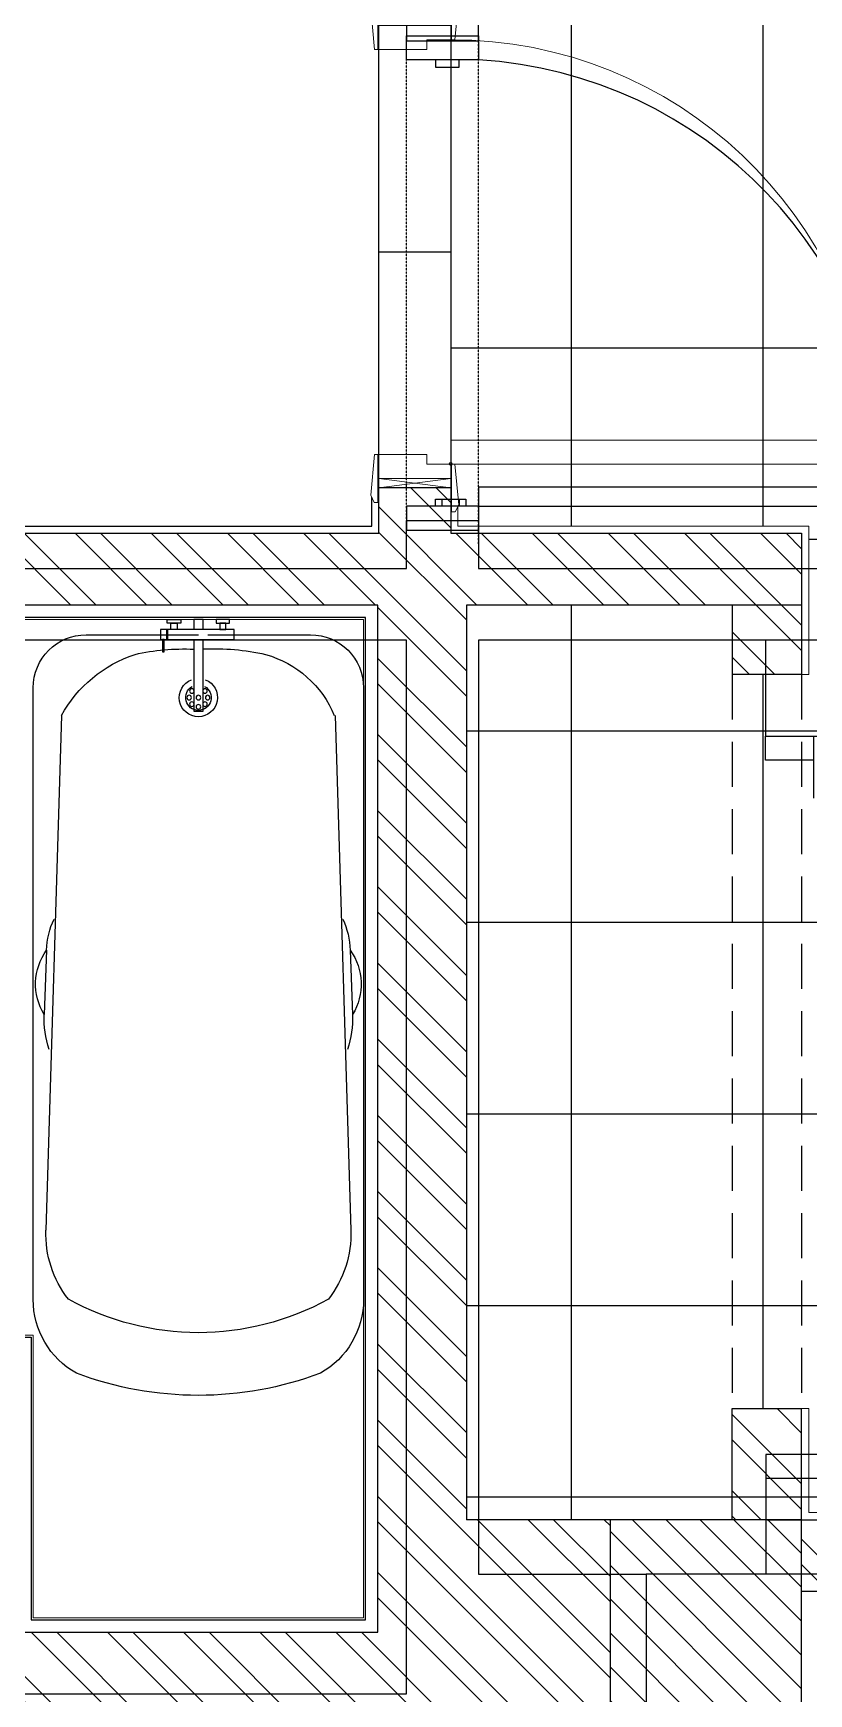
# Model space of a CAD drawing. Header units: millimetres. Extents: x 186805 to 449048, y 2167 to 51540.
# Drawn here: x 410098 to 411718, y 37832 to 41300 of the extents above; entities that cross this region are included whole.
import ezdxf

# ---------------------------------------------------------------- set-up
doc = ezdxf.new("R2010")
doc.units = ezdxf.units.MM
doc.linetypes.add('BC$0$HIDDEN2', pattern=[0.1875, 0.125, -0.0625])
doc.linetypes.add('HIDDEN2', pattern=[0.1875, 0.125, -0.0625])
doc.layers.get('0').update_dxf_attribs({"linetype": 'CONTINUOUS'})
for name, color, linetype, lineweight in [('0-60x60-C', 3, 'CONTINUOUS', 13), ('0-akl-plasterline', 9, 'CONTINUOUS', 13), ('LINE .05 P.05', 11, 'CONTINUOUS', 5)]:
    doc.layers.add(name, color=color, linetype=linetype, lineweight=lineweight)
for name, color, linetype in [('0-AKL-P1TILES', 8, 'CONTINUOUS'), ('0-AKL-P2TILES', 8, 'CONTINUOUS'), ('3117.NEW ID XR$0$BF$0$0-tiles', 9, 'CONTINUOUS'), ('3117.NEW ID XR$0$BF$0$NAK_DIM', 8, 'CONTINUOUS'), ('A-ABOVE DOOR', 1, 'HIDDEN2'), ('A-CONC-BLDG', 6, 'CONTINUOUS'), ('a-door', 4, 'CONTINUOUS'), ('a-wall', 140, 'CONTINUOUS'), ('BC-A-ABOV', 8, 'BC$0$HIDDEN2'), ('BC-A-HATCH', 8, 'CONTINUOUS'), ('BC-A-wall', 6, 'CONTINUOUS'), ('BC-dim', 1, 'CONTINUOUS'), ('BF$0$0-tiles', 9, 'CONTINUOUS'), ('TC-FLOORING', 41, 'CONTINUOUS')]:
    doc.layers.add(name, color=color, linetype=linetype)
pattern_1 = [(315, (-189031.6259813714, 11508.81792728175), (-79.54951288348659, -79.5495128834866), []), (315, (-188978.5929728714, 11508.81792728175), (-79.54951288348659, -79.5495128834866), [])]

# ---------------------------------------------------------------- blocks, each defined once
blk = doc.blocks.new('A$C7C4A1575')
at = {"layer": 'A-ABOVE DOOR', "color": 8}
for p, q in [((37995.10926539754, 11299.99823794313), (37995.10926539707, 10247.93433909825)), ((38145.10926539731, 11299.99823794319), (38145.10926539707, 10247.9343390982))]:
    blk.add_line(p, q, dxfattribs=at)
at = {"layer": 'A-CONC-BLDG', "color": 8}
blk.add_lwpolyline([(37645.10926539684, 13449.99823794319), (37645.10926539684, 14799.99823794325), (37245.10926539684, 14799.99823794313), (37245.10926539684, 13449.99823794337)], close=True, dxfattribs=at)
at = {"layer": 'a-door', "color": 8, "lineweight": -3}
blk.add_line((36970.11401319667, 13199.99823794303), (37395.10926539568, 13199.99823794181), dxfattribs=at)
for points in [[(37395.10926539568, 13199.99823794181), (37395.10926539614, 13249.99823794175), (37295.11401319667, 13249.99823794315)], [(37295.56439253013, 11749.99823794294), (37395.5643925299, 11749.998237943), (37395.56439252966, 11699.99823794318), (37295.5643925299, 11699.998237943), (37295.56439252966, 11829.99823794306)], [(37995.10926539614, 11219.99823794313), (37139.53143295856, 11219.99823794319), (37139.53143295856, 11179.99823794325), (37995.10926539614, 11179.99823794313), (37995.10926539614, 11269.99823794313)], [(37995.10926539614, 11219.99823794313), (38145.10926539568, 11219.99823794325), (38145.10926539637, 11269.99823794313), (37995.10926539614, 11269.99823794313)]]:
    blk.add_lwpolyline(points, dxfattribs=at)
for points in [[(38071.21641696804, 11219.99823794325), (38071.21641696827, 11204.99823794325), (38021.21641696804, 11204.99823794331), (38021.21641696804, 11219.99823794336)], [(38085.10926539614, 11219.99823794325), (38085.10926539614, 11204.99823794325), (38035.10926539614, 11204.99823794331), (38035.10926539614, 11219.99823794336)], [(38085.10926539568, 10287.93433909791), (38085.10926539568, 10302.93433909796), (38035.10926539614, 10302.93433909791), (38035.10926539614, 10287.93433909779)], [(38145.10926539614, 10287.93433909779), (38145.10926539568, 10237.93433909791), (37995.10926539568, 10237.93433909791), (37995.10926539568, 10287.93433909756)]]:
    blk.add_lwpolyline(points, close=True, dxfattribs=at)
blk.add_arc((38048.99649905996, 11195.94153131019), 909.6048015825336, 181.0043155001917, 266.6036679502933, dxfattribs=at)
at = {"layer": 'a-wall', "color": 8}
for p, q in [((38962.109265398, 13700.02608445377), (38145.10926539661, 13699.99823794325)), ((38145.10926539707, 13699.99823794325), (38145.10926539731, 11499.99823794302)), ((37395.10926539637, 13249.99823794315), (37395.10926539637, 13449.99823794345)), ((37995.10926539731, 13449.99823794325), (37645.10926539731, 13449.99823794325)), ((37995.10926539707, 11499.99823794337), (37995.10926539731, 13449.99823794325)), ((37395.10926539637, 13249.99823794315), (37245.10926539661, 13249.99823794315)), ((37395.56439253013, 11699.99823794318), (37245.10926539754, 11699.99823794319)), ((37395.56439253013, 11499.99823794318), (37395.56439253013, 11699.99823794318)), ((37245.10926539707, 11499.99823794325), (37995.10926539707, 11499.99823794337)), ((38145.10926539731, 11499.99823794302), (39145.10926539707, 11499.99823794389)), ((37995.10926539731, 11349.99823794313), (37245.10926539731, 11349.99823794313)), ((37995.10926539731, 11249.99823794325), (37995.10926539731, 11349.99823794313)), ((39145.10926539707, 11349.99823794418), (38145.10926539707, 11349.99823794319)), ((38145.10926539707, 11349.99823794319), (38145.10926539754, 11249.99823794342)), ((38145.10926539754, 11249.99823794342), (37995.10926539731, 11249.99823794325)), ((37995.10926539707, 10247.93433909825), (37995.10926539731, 10149.99823794348)), ((38145.10926539707, 10247.9343390982), (37995.10926539707, 10247.93433909825)), ((38145.10926539707, 10149.9982379436), (38145.10926539707, 10247.9343390982))]:
    blk.add_line(p, q, dxfattribs=at)
blk = doc.blocks.new('A$C32DD6ECA')
at = {"layer": '0-60x60-C', "color": 16, "xscale": 0.0418312498368323, "yscale": 0.0418312498368323, "zscale": 0.0418312498368323, "rotation": 180}
blk.add_blockref('A$C7C4A1575', (4397.082428284921, 2202.635936537234), dxfattribs=at)
blk = doc.blocks.new('3117.NEW ID XR$0$BF$0$BATH MIXER')
at = {"layer": '3117.NEW ID XR$0$BF$0$NAK_DIM'}
blk.add_hatch(color=1, dxfattribs=at).paths.add_polyline_path([(109.5615241607302, -18.16857358443667), (107.9937043095851, -18.16857358443667), (107.9937043095997, -35.60279814439127), (109.5615241607302, -35.60279814437671)])
at = {"layer": '3117.NEW ID XR$0$BF$0$NAK_DIM', "color": 1}
for p, q in [((107.9937043095851, -18.16857358442212), (107.9937043095997, -35.60279814439127)), ((109.5615241607011, -18.16857358443667), (109.5615241607011, -35.60279814439127))]:
    blk.add_line(p, q, dxfattribs=at)
for points in [[(-7.809459043419338, -18.16857358442212), (120.1579819555772, -18.16857358440756), (120.1579819555772, -35.60279814436217), (-7.809459043404785, -35.60279814439127)], [(0, -0.6901613149966579), (23.51402260566829, -0.6901613149966579), (23.51402260566829, -6.938194778631441), (0, -6.938194778602337)], [(6.404414723059742, -6.938194778602337), (17.10960788259399, -6.938194778631441), (17.10960788259399, -18.16857358443667), (6.404414723074294, -18.16857358443667)], [(108.5804495076299, -0.6901613149675541), (85.06642690194712, -0.6901613149675541), (85.06642690196169, -6.938194778631441), (108.5804495076154, -6.938194778602337)], [(102.1760347845411, -6.938194778602337), (91.47084162503596, -6.938194778631441), (91.47084162503596, -18.16857358443667), (102.1760347845411, -18.16857358442212)], [(113.6490895779134, -35.60279814436217), (116.4745714780438, -35.60279814437671), (116.4745714780583, -57.2937116861576), (113.6490895779279, -57.2937116861576)]]:
    blk.add_lwpolyline(points, close=True, dxfattribs=at)
for points in [[(46.1195153874869, -18.16857358443667), (46.11951538747232, -0.6901613149675541), (62.4609341201285, -0.690161314982106), (62.46093412014307, -18.16857358440756)], [(62.4609341201285, -35.60279814436217), (62.46093412014307, -160.3265784205723), (46.1195153874869, -160.3265784205723), (46.1195153874869, -35.60279814437671)]]:
    blk.add_lwpolyline(points, dxfattribs=at)
blk = doc.blocks.new('A$C11A658DC')
at = {"color": 1}
for p, q in [((4.96978173032e-05, 1419.961907612902), (4.96978173032e-05, 142.7358808650606)), ((690.0000496978173, 142.7358808650606), (690.0000496978173, 1419.961907612902)), ((59.06672840710962, 200.8815020948387), (26.67388892505551, 1275.206019964113)), ((630.933370988525, 200.8815020948387), (663.3262104705791, 1275.206019964113)), ((27.83989257732173, 690.3855058207846), (22.89719310653163, 825.321201373692)), ((662.1602068182547, 690.3855058207846), (667.1029062890448, 825.321201373692)), ((110.7281746977824, 32.00775586503732), (345.3563335233484, 32.00775586503732)), ((364.9660360025009, 32.00775586503732), (579.271924697794, 32.00775586503732))]:
    blk.add_line(p, q, dxfattribs=at)
at = {"color": 251}
for centre in [(331.3330624026712, 176.9722748011554), (345.044837737456, 182.6518781089544), (358.7566130721825, 176.9722748011554), (325.6534590949304, 163.2604994664289), (331.3330624026712, 149.5487241316441), (345.044837737456, 163.2604994664289), (358.7566130721825, 149.5487241316441), (364.4362163807964, 163.2604994663707)]:
    blk.add_circle(centre, 4.752517885476981, dxfattribs=at)
at = {"color": 1}
for centre, radius, start, end in [((345.0000496978173, 892.7895980161265), 727.5892284899965, 69.49660661415096, 110.503393385849), ((177.1650496976799, 1419.961907612902), 177.1649999999423, 119.4154128819021, 180), ((512.8350496979547, 1419.961907612902), 177.1649999999391, 0, 60.58458711809786), ((345.0000496978173, 927.2586558454495), 562.2750112788344, 61.11979793235358, 118.8802020676464), ((247.9817177444929, 1283.312533837088), 221.4562500000082, 142.0165017460552, 182.0978085870956), ((442.0183816511417, 1283.312533837088), 221.4562500000163, 357.9021914129045, 37.98349825394476), ((225.4397431865218, 832.7403423995565), 202.6783862341111, 161.2358438269996, 182.0978085870956), ((464.5603562091128, 832.7403423995565), 202.6783862341111, 357.9021914129045, 18.7641561730004), ((127.5825387532823, 761.5974560087634), 122.5550379053312, 148.670416340554, 215.5252008324559), ((562.417560643109, 761.5974560087634), 122.5550379053312, 324.4747991675441, 31.329583659446), ((194.1156183789717, 696.4761917455326), 166.3872394324942, 182.0978085870956, 205.1509784674976), ((495.8844810166629, 696.4761917455326), 166.3872394324942, 334.8490215325025, 357.9021914129045), ((297.5944560847129, 331.4889072199294), 271.9444265737955, 208.7031950466415, 251.8034877003979), ((345.044837737456, 163.2604994664289), 40.00000000000038, 291.1127877993064, 248.8872122006935), ((345.044837737456, 163.2604994664289), 26.66666666666693, 298.8368513980799, 241.1631486019201), ((426.9869422555785, 282.8904083126254), 217.7212340814789, 285.5555759908862, 337.8724762051289), ((110.7281746977824, 142.7358808650606), 110.7281249999995, 180, 270), ((579.271924697794, 142.7358808650606), 110.7281249999988, 270, 0), ((312.5054050876643, 502.7868184964755), 441.0889458867406, 256.9187270406946, 272.9676017881777), ((376.2921488511492, 560.7292382448795), 499.6379302758861, 267.5351982866097, 282.6104701891523)]:
    blk.add_arc(centre, radius, start, end, dxfattribs=at)
at = {"layer": '3117.NEW ID XR$0$BF$0$NAK_DIM', "color": 1, "xscale": 1.200000000011642, "yscale": 1.200000000011642, "zscale": 1.200000000011642, "rotation": 180}
blk.add_blockref('3117.NEW ID XR$0$BF$0$BATH MIXER', (410.1483194030006, -0.8281877126573818), dxfattribs=at)
blk = doc.blocks.new('A$C5934653C')
at = {"layer": 'LINE .05 P.05'}
for p, q in [((17.00009260344086, 966.0000997345778), (17.0000926052453, 1036.000099734287)), ((167.0000926048961, 1016.000099734578), (17.00009260338265, 1036.00009973452)), ((17.00009260344086, 1016.000099734287), (167.0000926048961, 1036.000099734636)), ((167.0000926048961, 1016.000099734578), (17.00009260344086, 1016.000099734287)), ((167.0000926048961, 986.000099734345), (167.0000926048961, 1036.000099734636)), ((117.0000925958157, 986.0000997342868), (117.0000925957575, 966.0000997345778)), ((117.0000925958157, 986.0000997342868), (167.0000926048961, 986.000099734345)), ((172.0272899103002, 986.0000997345778), (160.7594338803901, 986.000099734345)), ((167.0000926048378, 990.8221713941894), (167.0000926049543, 980.1403670849977)), ((117.0000925957575, 966.0000997345778), (17.00009260344086, 966.0000997345778)), ((17.0000926037319, 120.0000997340539), (17.0000926037319, 50.00009973440319)), ((117.0000925961067, 120.0000997342868), (17.0000926037319, 120.0000997340539)), ((117.0000925961067, 100.0000997342868), (117.0000925961067, 120.0000997342868)), ((167.0000926052453, 50.00009973428678), (17.0000926037319, 70.00009973405395)), ((17.0000926037319, 50.00009973428678), (167.0000926051871, 70.00009973428678)), ((17.0000926037319, 70.00009973405395), (167.0000926051871, 70.00009973428678)), ((167.0000926052453, 100.0000997342868), (117.0000925961067, 100.0000997342868)), ((167.0000926051871, 50.00009973434499), (167.0000926051289, 100.0000997342868))]:
    blk.add_line(p, q, dxfattribs=at)
for points in [[(184.0000926047796, 1071.281633069331), (176.5000926048378, 1086.00009973452), (169.0000926048378, 1086.00009973452), (169.0000926048378, 986.0000997345778), (176.0000926048378, 986.0000997345778)], [(9.26034408621e-05, 1051.281633069506), (7.500092603382654, 1066.00009973452), (15.00009260338265, 1066.00009973452), (15.00009260344086, 966.0000997345778), (8.000092603382654, 966.0000997345778)], [(167.0000926049543, 936.0000997252064), (167.0000926049543, 986.000099734636), (1052.000092604954, 986.0000997346942), (1052.000092604954, 936.0000997252646)], [(9.26038483158e-05, 34.89500714902533), (7.500092603790108, 20.17654048395343), (15.00009260384832, 20.17654048395343), (15.00009260384832, 120.1765404839534), (8.000092603790108, 120.1765404839534)], [(184.0000926051871, 14.7185663995333), (176.5000926053035, 9.97343449853e-05), (169.0000926051871, 9.97343449853e-05), (169.0000926051289, 100.0000997342868), (176.0000926051871, 100.0000997342868)]]:
    blk.add_lwpolyline(points, close=True, dxfattribs=at)
blk.add_circle((167.0000926049543, 985.8169830889674), 2.946977731033825, dxfattribs=at)
blk.add_arc((168.7563227681676, 984.5769374206429), 884.578581085775, 269.8862456726219, 356.8520054167435, dxfattribs=at)
blk = doc.blocks.new('A$C7DAB1636')
at = {"layer": 'BC-A-HATCH'}
h = blk.add_hatch(dxfattribs=at)
h.set_pattern_fill('ANSI32', color=256, scale=300, style=0)
h.set_pattern_definition(pattern_1)
h.paths.add_polyline_path([(18462.43186756934, 7492.137530287902), (16732.4318675698, 7492.137530288339), (16732.43186756817, 7392.137530287029), (16582.43186757248, 7392.137530287233), (16582.43186757073, 7722.63753028572), (16732.43186757073, 7722.637530285923), (16732.4318675698, 7637.137530286651), (18196.4318675698, 7637.137530287262), (18196.43186756864, 9457.13753028572), (17051.43186756934, 9457.137530284643), (17051.4318675691, 8702.137530284672), (16732.43186757737, 8702.137530284526), (16732.43186757772, 8616.637530284148), (16582.43186757795, 8616.63753028572), (16582.43186757097, 8872.13753028537), (16617.43186757097, 8872.13753028537), (16882.43186757097, 8872.13753028537), (16882.43186757097, 9587.137530285632), (16582.4318675712, 9587.1375302854), (16582.43186757097, 10062.05029534479), (16429.43186757108, 10062.05029534467), (16429.43186757108, 10212.05029534639), (16582.43186757376, 10212.05029534639), (16582.4318675712, 12007.05029534493), (16732.4318675712, 12007.05029534493), (16732.43186757108, 11937.13753028537), (17577.4318675698, 11937.1375302859), (17577.4318675698, 11787.13753028587), (16732.43186757108, 11787.13753028526), (16732.4318675712, 9787.137530285254), (17032.43186757108, 9787.137530285894), (17032.43186757108, 9627.137530286505), (18557.43186757108, 9627.137530286767), (18557.4318675712, 10232.13753028677), (18707.43186757062, 10232.13753028671), (18707.43186757143, 9642.137530285923), (19457.43186757143, 9642.137530287291), (19457.43186757108, 11787.13753028656), (18462.43186757097, 11787.13753028656), (18462.4318675698, 11937.13753028587), (19459.43186757097, 11937.13753028654), (19459.43186757097, 12031.59391281571), (19609.43186757108, 12031.59391281568), (19609.43186757097, 11937.13753028654), (20342.4318675712, 11937.13753028656), (20342.43186757097, 11787.13753028659), (19642.4318675712, 11787.13753028656), (19642.4318675712, 9877.137530286185), (19942.4318675698, 9877.137530286156), (19942.43186757004, 9452.137530286476), (18387.43186756934, 9452.13753028572), (18387.4318675705, 7637.137530287262), (18462.43186757004, 7637.137530287262)])
h = blk.add_hatch(dxfattribs=at)
h.set_pattern_fill('ANSI32', color=256, scale=300, style=0)
h.set_pattern_definition(pattern_1)
h.paths.add_polyline_path([(20342.43186757097, 11642.13753028671), (20197.43186757097, 11642.13753028674), (20197.43186757097, 11787.13753028659), (20342.43186757097, 11787.13753028659)])
h = blk.add_hatch(dxfattribs=at)
h.set_pattern_fill('ANSI32', color=256, scale=300, style=0)
h.set_pattern_definition([(315, (-82468.87065580464, 14680.71724816918), (-79.54951288348659, -79.5495128834866), []), (315, (-82415.83764730464, 14680.71724816918), (-79.54951288348659, -79.5495128834866), [])])
h.paths.add_polyline_path([(20342.4318675705, 9877.13753028636), (20217.43186757085, 9877.137530286302), (20217.43186757085, 10109.13753028674), (20342.43186757085, 10109.13753028674)])
h.paths.add_polyline_path([(20217.43186757073, 9877.137530286302), (20197.4318675705, 9877.137530286289), (20197.43186757073, 10109.13753028674), (20217.43186757085, 10109.13753028674)])
h = blk.add_hatch(dxfattribs=at)
h.set_pattern_fill('ANSI31', color=1, scale=400, style=0)
h.set_pattern_definition([(315, (-188959.5388951068, 11583.90516222376), (-35.35533905932737, -35.35533905932738), [])])
h.paths.add_polyline_path([(20342.4318675705, 8587.137530286738), (19942.4318675705, 8587.137530286738), (19942.4318675698, 9877.137530286156), (20342.43186756957, 9877.13753028636)])
h = blk.add_hatch(dxfattribs=at)
h.set_pattern_fill('ANSI32', color=256, scale=300, style=0)
h.set_pattern_definition(pattern_1)
h.paths.add_polyline_path([(20441.25769504032, 9727.137530287408), (20342.43186756957, 9727.137530287408), (20342.43186756957, 9877.13753028601), (20441.25769504032, 9877.137530285981)])
at = {"layer": '0-AKL-P1TILES'}
for p, q in [((19861.84478130494, 11952.13753028655), (19861.84478130494, 13097.05029534488)), ((20261.84478130494, 11952.13753028655), (20261.84478130483, 13097.05029534493)), ((19609.4318675726, 12324.59391281569), (22061.25769504043, 12324.59391281587))]:
    blk.add_line(p, q, dxfattribs=at)
at = {"layer": '0-AKL-P2TILES', "color": 61}
for p, q in [((19444.43186757097, 11952.13753028651), (19444.43186757097, 12012.38745503678)), ((18481.46188460116, 11952.1375302859), (19444.43186757097, 11952.13753028651))]:
    blk.add_line(p, q, dxfattribs=at)
at = {"layer": '0-AKL-P2TILES'}
for p, q in [((19861.84478130518, 9877.13753028617), (19861.84478130518, 11787.13753028656)), ((20261.84478130518, 10109.13753028674), (20261.84478130506, 11642.13753028675)), ((19642.43186757108, 11524.59391281569), (22076.25769504043, 11524.59391281589)), ((19642.43186757108, 11124.5939128157), (22076.25769504032, 11124.59391281589)), ((19642.43186757108, 10724.59391281569), (22076.25769504032, 10724.59391281589)), ((19642.43186757108, 10324.5939128157), (22076.25769504032, 10324.59391281589)), ((19642.4318675712, 9924.593912815704), (21366.25769504055, 9924.593912815835))]:
    blk.add_line(p, q, dxfattribs=at)
at = {"layer": '0-akl-plasterline', "color": 61}
for p, q in [((19624.43186757097, 11992.38745503425), (19624.43186757097, 11952.13753028654)), ((19624.43186757097, 11952.13753028654), (20357.43186757108, 11952.13753028656)), ((20357.43186757108, 11952.13753028656), (20357.43186757097, 11642.13753028671)), ((20357.43186757097, 11642.13753028671), (20342.43186757097, 11642.13753028674)), ((20342.43186757073, 10109.13753028674), (20357.43186757073, 10109.13753028671)), ((20357.4318675705, 9892.137530285981), (20357.43186757073, 10109.13753028671)), ((20357.4318675705, 9892.137530285981), (20422.05123725999, 9892.137530285981))]:
    blk.add_line(p, q, dxfattribs=at)
blk.add_lwpolyline([(17577.43186757027, 11757.13753028595), (16762.43186757143, 11757.13753028546), (16762.43186757167, 9817.137530285749), (17062.4318675698, 9817.137530286098), (17062.4318675698, 9657.137530285196), (18528.43186757143, 9657.137530286069), (18528.43186757108, 10262.10968377555), (18737.43186757108, 10262.10968377549), (18737.43186757213, 9672.137530286622), (19427.43186757353, 9672.137530288397), (19427.4318675719, 11757.13753028686), (18747.43186757027, 11757.13753028645), (18747.43186757027, 11757.13753028645), (18587.4318675705, 11757.13753028645), (18587.4318675705, 11757.13753028645), (18462.43186757027, 11757.13753028636)], dxfattribs=at)
at = {"layer": '3117.NEW ID XR$0$BF$0$0-tiles'}
for p, q in [((18743.43186757132, 11761.13753028665), (18591.43186757132, 11761.13753028665)), ((19431.4318675712, 11761.13753028665), (18743.43186756992, 11761.13753028627)), ((18743.43186756992, 11761.13753028627), (18743.43186757132, 11761.13753028665)), ((18747.43186756992, 11757.13753028636), (18747.43186757132, 11757.13753028636)), ((19431.43186757306, 9668.13753028799), (19431.4318675712, 11761.13753028665)), ((18733.43186757143, 9668.137530286447), (19431.43186757306, 9668.13753028799))]:
    blk.add_line(p, q, dxfattribs=at)
at = {"layer": 'BC-A-ABOV', "ltscale": 750}
for p, q in [((20197.43186757097, 11642.13753028674), (20197.43186757073, 10109.13753028674)), ((20342.43186757097, 11642.13753028675), (20342.43186757073, 10109.13753028675))]:
    blk.add_line(p, q, dxfattribs=at)
at = {"layer": 'BC-A-wall'}
for p, q in [((19459.43186757097, 11937.13753028654), (19459.43186757097, 12031.59391281571)), ((19609.43186757097, 12031.59391281571), (19459.43186757097, 12031.59391281571)), ((19609.43186757097, 12031.59391281571), (19609.43186757097, 11937.13753028654)), ((18462.43186756992, 11937.13753028587), (19459.43186757097, 11937.13753028654)), ((19609.43186757097, 11937.13753028654), (20342.43186757108, 11937.13753028656)), ((20342.43186757108, 11937.13753028656), (20342.43186757097, 11642.13753028674)), ((19457.43186757097, 11787.13753028656), (18462.43186757097, 11787.13753028656)), ((19457.43186757143, 9642.137530287378), (19457.43186757097, 11787.13753028656)), ((20342.43186757097, 11787.13753028659), (19642.43186757236, 11787.13753028656)), ((19642.43186757108, 11787.13753028656), (19642.43186757108, 9877.137530286185)), ((20197.43186757097, 11787.13753028656), (20197.43186757097, 11642.13753028674)), ((20342.43186757097, 11642.13753028674), (20197.43186757097, 11642.13753028674)), ((20197.4318675705, 9877.137530286374), (20197.43186757073, 10109.13753028674)), ((20197.43186757073, 10109.13753028674), (20342.43186757073, 10109.13753028675)), ((20342.4318675705, 9877.137530286156), (20342.43186757073, 10109.13753028675)), ((19942.4318675698, 9877.137530286156), (19642.43186757108, 9877.137530286185)), ((20270.34478130576, 9877.137530285981), (20441.25769503892, 9877.137530285981)), ((20441.25769504032, 9727.137530287408), (20342.43186757073, 9727.137530287408)), ((18707.43186757097, 9642.137530285923), (19457.43186757097, 9642.137530287291))]:
    blk.add_line(p, q, dxfattribs=at)
blk.add_lwpolyline([(19942.4318675698, 9877.137530286156), (19942.4318675705, 8587.137530286738), (20342.4318675705, 8587.137530286738), (20342.43186756957, 9877.13753028636)], close=True, dxfattribs=at)
at = {"layer": 'BF$0$0-tiles'}
blk.add_lwpolyline([(17577.43186757027, 11761.13753028587), (16758.43186757143, 11761.13753028537), (16758.43186757178, 9813.137530285749), (17058.4318675698, 9813.137530286098), (17058.4318675698, 9653.137530285312), (18532.43186757143, 9653.137530286069), (18532.43186757108, 10258.10968377546), (18733.43186757108, 10258.1096837754), (18733.43186757201, 9668.137530286622), (19431.43186757353, 9668.13753028828), (19431.43186757167, 11761.13753028677), (18743.43186757027, 11761.13753028645), (18743.43186757027, 11761.13753028656), (18591.4318675705, 11761.13753028656), (18591.4318675705, 11761.13753028645), (18462.43186757027, 11761.13753028627)], dxfattribs=at)
at = {"layer": 'TC-FLOORING', "color": 2}
for p, q in [((19459.43186757097, 12101.59391281565), (19459.4318675712, 12947.59391281617)), ((19609.43186757283, 12967.59391281594), (19609.43186757236, 12081.59391281588)), ((19459.4318675712, 12524.59391281591), (19609.4318675726, 12524.59391281591))]:
    blk.add_line(p, q, dxfattribs=at)
at = {"layer": 'TC-FLOORING'}
blk.add_line((20357.43186757108, 11924.59391281578), (21366.25769504055, 11924.59391281582), dxfattribs=at)
at = {"layer": 'BC-dim', "xscale": -1, "rotation": 180}
blk.add_blockref('A$C5934653C', (19442.43177496747, 13067.59401255023), dxfattribs=at)
at = {"layer": 'TC-FLOORING', "xscale": -1, "rotation": 180}
blk.add_blockref('A$C11A658DC', (18737.43186757108, 11757.13753028636), dxfattribs=at)

msp = doc.modelspace()

# ---------------------------------------------------------------- block references
at = {"linetype": 'ByBlock'}
msp.add_blockref('A$C7DAB1636', (391360.4530694579, 28318.70200782297), dxfattribs=at)
at = {"layer": '0-60x60-C', "color": 16, "xscale": 23.90557308239969, "yscale": 23.90557308239969, "zscale": 23.90557308239969}
msp.add_blockref('A$C32DD6ECA', (343908.2188684661, -1123.044708209927), dxfattribs=at)

doc.saveas('drawing.dxf')
